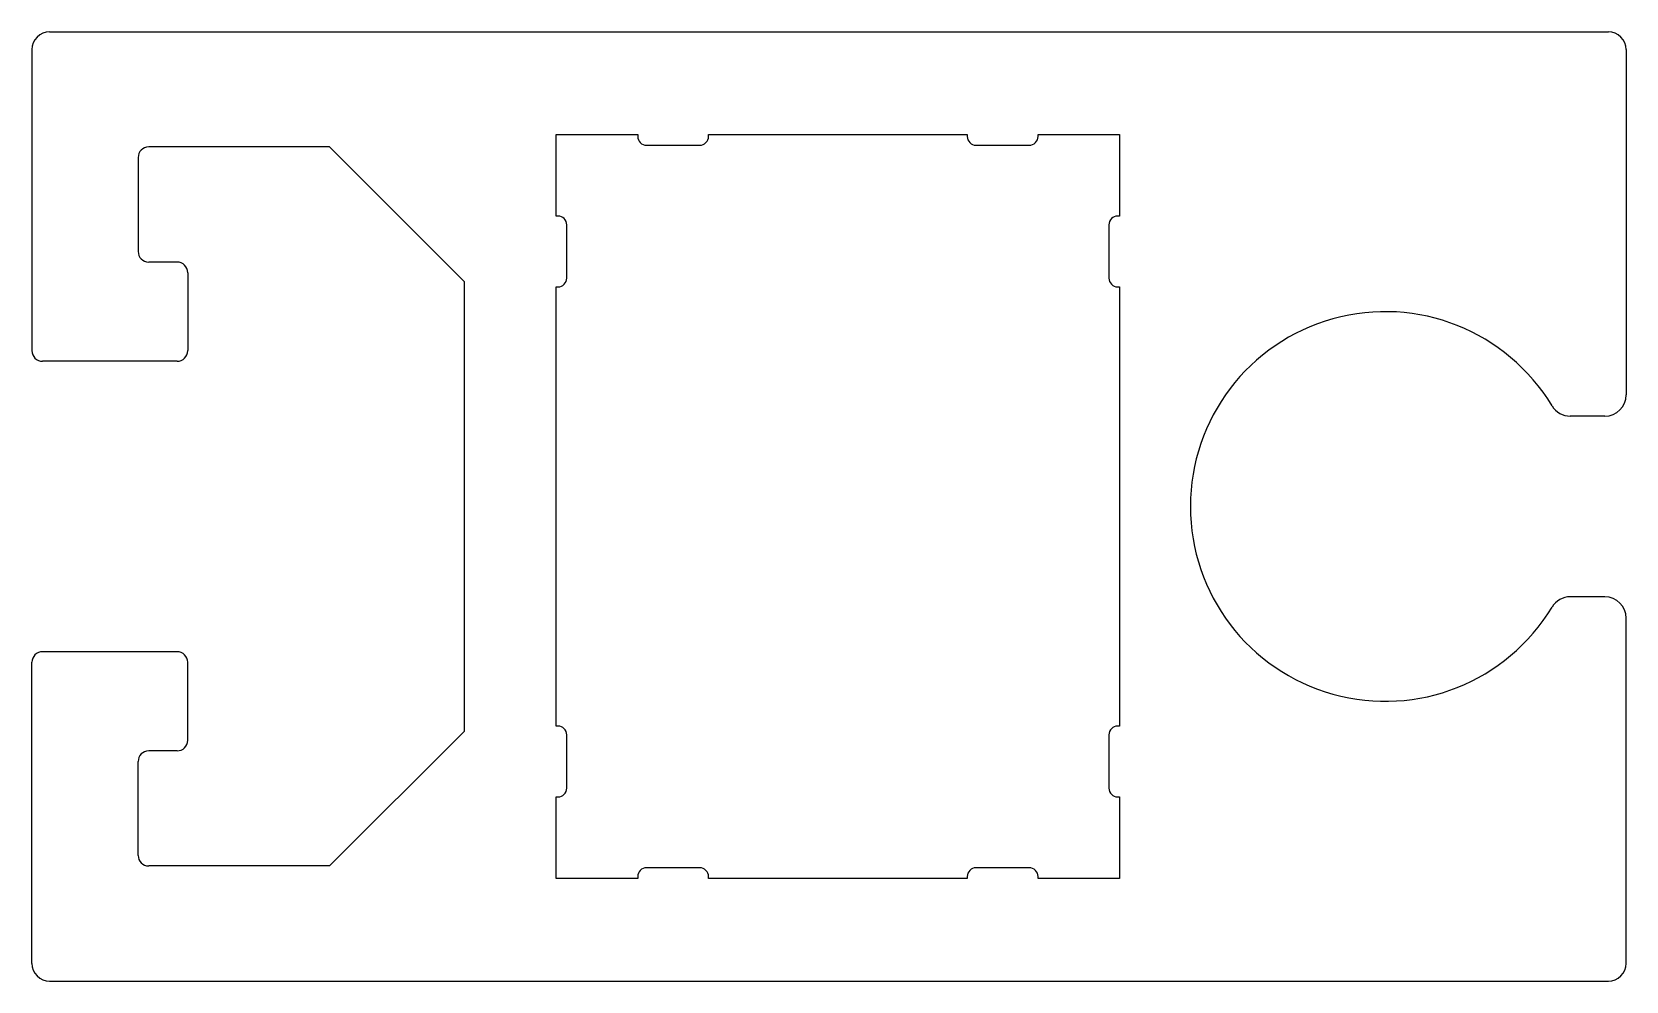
# Model space of a CAD drawing. Extents: x 1759.6 to 1804.5, y 2398.8 to 2425.6.
import ezdxf

# ---------------------------------------------------------------- set-up
doc = ezdxf.new("R2010")
doc.units = 0
doc.layers.get('0').update_dxf_attribs({"linetype": 'CONTINUOUS'})

msp = doc.modelspace()

# ---------------------------------------------------------------- linework, layer by layer
at = {"color": 0}
for p, q in [((1760.051, 2425.618), (1804.049, 2425.618)), ((1759.551, 2425.118), (1759.551, 2416.618)), ((1804.549, 2425.118), (1804.549, 2415.368)), ((1774.35, 2420.418), (1774.35, 2422.718)), ((1774.35, 2422.718), (1776.65, 2422.718)), ((1776.65, 2422.718), (1776.65, 2422.668)), ((1778.65, 2422.668), (1778.65, 2422.718)), ((1778.65, 2422.718), (1785.95, 2422.718)), ((1785.95, 2422.718), (1785.95, 2422.668)), ((1787.95, 2422.668), (1787.95, 2422.718)), ((1787.95, 2422.718), (1790.25, 2422.718)), ((1790.25, 2422.718), (1790.25, 2420.418)), ((1767.951, 2422.368), (1762.851, 2422.368)), ((1767.951, 2422.368), (1771.751, 2418.568)), ((1776.9, 2422.418), (1778.4, 2422.418)), ((1786.2, 2422.418), (1787.7, 2422.418)), ((1762.551, 2422.068), (1762.551, 2419.418)), ((1774.4, 2420.418), (1774.35, 2420.418)), ((1790.25, 2420.418), (1790.2, 2420.418)), ((1774.65, 2418.668), (1774.65, 2420.168)), ((1789.95, 2420.168), (1789.95, 2418.668)), ((1763.651, 2419.118), (1762.851, 2419.118)), ((1763.951, 2418.818), (1763.951, 2416.618)), ((1771.751, 2418.568), (1771.751, 2405.868)), ((1774.35, 2406.018), (1774.35, 2418.418)), ((1774.35, 2418.418), (1774.4, 2418.418)), ((1790.2, 2418.418), (1790.25, 2418.418)), ((1790.25, 2418.418), (1790.25, 2406.018)), ((1763.651, 2416.318), (1759.851, 2416.318)), ((1803.949, 2414.768), (1802.972, 2414.768)), ((1803.949, 2409.668), (1802.972, 2409.668)), ((1804.549, 2399.318), (1804.549, 2409.068)), ((1759.551, 2399.318), (1759.551, 2407.818)), ((1763.651, 2408.118), (1759.851, 2408.118)), ((1763.951, 2405.618), (1763.951, 2407.818)), ((1774.4, 2406.018), (1774.35, 2406.018)), ((1790.25, 2406.018), (1790.2, 2406.018)), ((1767.951, 2402.068), (1771.751, 2405.868)), ((1774.65, 2404.268), (1774.65, 2405.768)), ((1789.95, 2405.768), (1789.95, 2404.268)), ((1763.651, 2405.318), (1762.851, 2405.318)), ((1762.551, 2402.368), (1762.551, 2405.018)), ((1774.35, 2401.718), (1774.35, 2404.018)), ((1774.35, 2404.018), (1774.4, 2404.018)), ((1790.2, 2404.018), (1790.25, 2404.018)), ((1790.25, 2404.018), (1790.25, 2401.718)), ((1767.951, 2402.068), (1762.851, 2402.068)), ((1778.4, 2402.018), (1776.9, 2402.018)), ((1787.7, 2402.018), (1786.2, 2402.018)), ((1776.65, 2401.718), (1774.35, 2401.718)), ((1776.65, 2401.768), (1776.65, 2401.718)), ((1778.65, 2401.718), (1778.65, 2401.768)), ((1785.95, 2401.718), (1778.65, 2401.718)), ((1785.95, 2401.768), (1785.95, 2401.718)), ((1787.95, 2401.718), (1787.95, 2401.768)), ((1790.25, 2401.718), (1787.95, 2401.718)), ((1760.051, 2398.818), (1804.049, 2398.818))]:
    msp.add_line(p, q, dxfattribs=at)
for centre, radius, start, end in [((1760.051, 2425.118), 0.5, 90, 180), ((1804.049, 2425.118), 0.5, 0, 90), ((1776.9, 2422.668), 0.25, 180, 270), ((1778.4, 2422.668), 0.25, 270, 0), ((1786.2, 2422.668), 0.25, 180, 270), ((1787.7, 2422.668), 0.25, 270, 360), ((1762.851, 2422.068), 0.3, 90, 180), ((1774.4, 2420.168), 0.25, 0, 90), ((1790.2, 2420.168), 0.25, 90, 180), ((1762.851, 2419.418), 0.3, 180, 270), ((1763.651, 2418.818), 0.3, 0, 90), ((1774.4, 2418.668), 0.25, 270, 360), ((1790.2, 2418.668), 0.25, 180, 270), ((1797.749, 2412.218), 5.5, 31.0906, 328.9094), ((1759.851, 2416.618), 0.3, 180, 270), ((1763.651, 2416.618), 0.3, 270, 0), ((1802.972, 2415.368), 0.6, 211.0906, 270), ((1803.949, 2415.368), 0.6, 270, 0), ((1802.972, 2409.068), 0.6, 90, 148.9094), ((1803.949, 2409.068), 0.6, 0, 90), ((1759.851, 2407.818), 0.3, 90, 180), ((1763.651, 2407.818), 0.3, 0, 90), ((1774.4, 2405.768), 0.25, 0, 90), ((1790.2, 2405.768), 0.25, 90, 180), ((1763.651, 2405.618), 0.3, 270, 0), ((1762.851, 2405.018), 0.3, 90, 180), ((1774.4, 2404.268), 0.25, 270, 0), ((1790.2, 2404.268), 0.25, 180, 270), ((1762.851, 2402.368), 0.3, 180, 270), ((1776.9, 2401.768), 0.25, 90, 180), ((1778.4, 2401.768), 0.25, 0, 90), ((1786.2, 2401.768), 0.25, 90, 180), ((1787.7, 2401.768), 0.25, 0, 90), ((1760.051, 2399.318), 0.5, 180, 270), ((1804.049, 2399.318), 0.5, 270, 360)]:
    msp.add_arc(centre, radius, start, end, dxfattribs=at)

doc.saveas('drawing.dxf')
